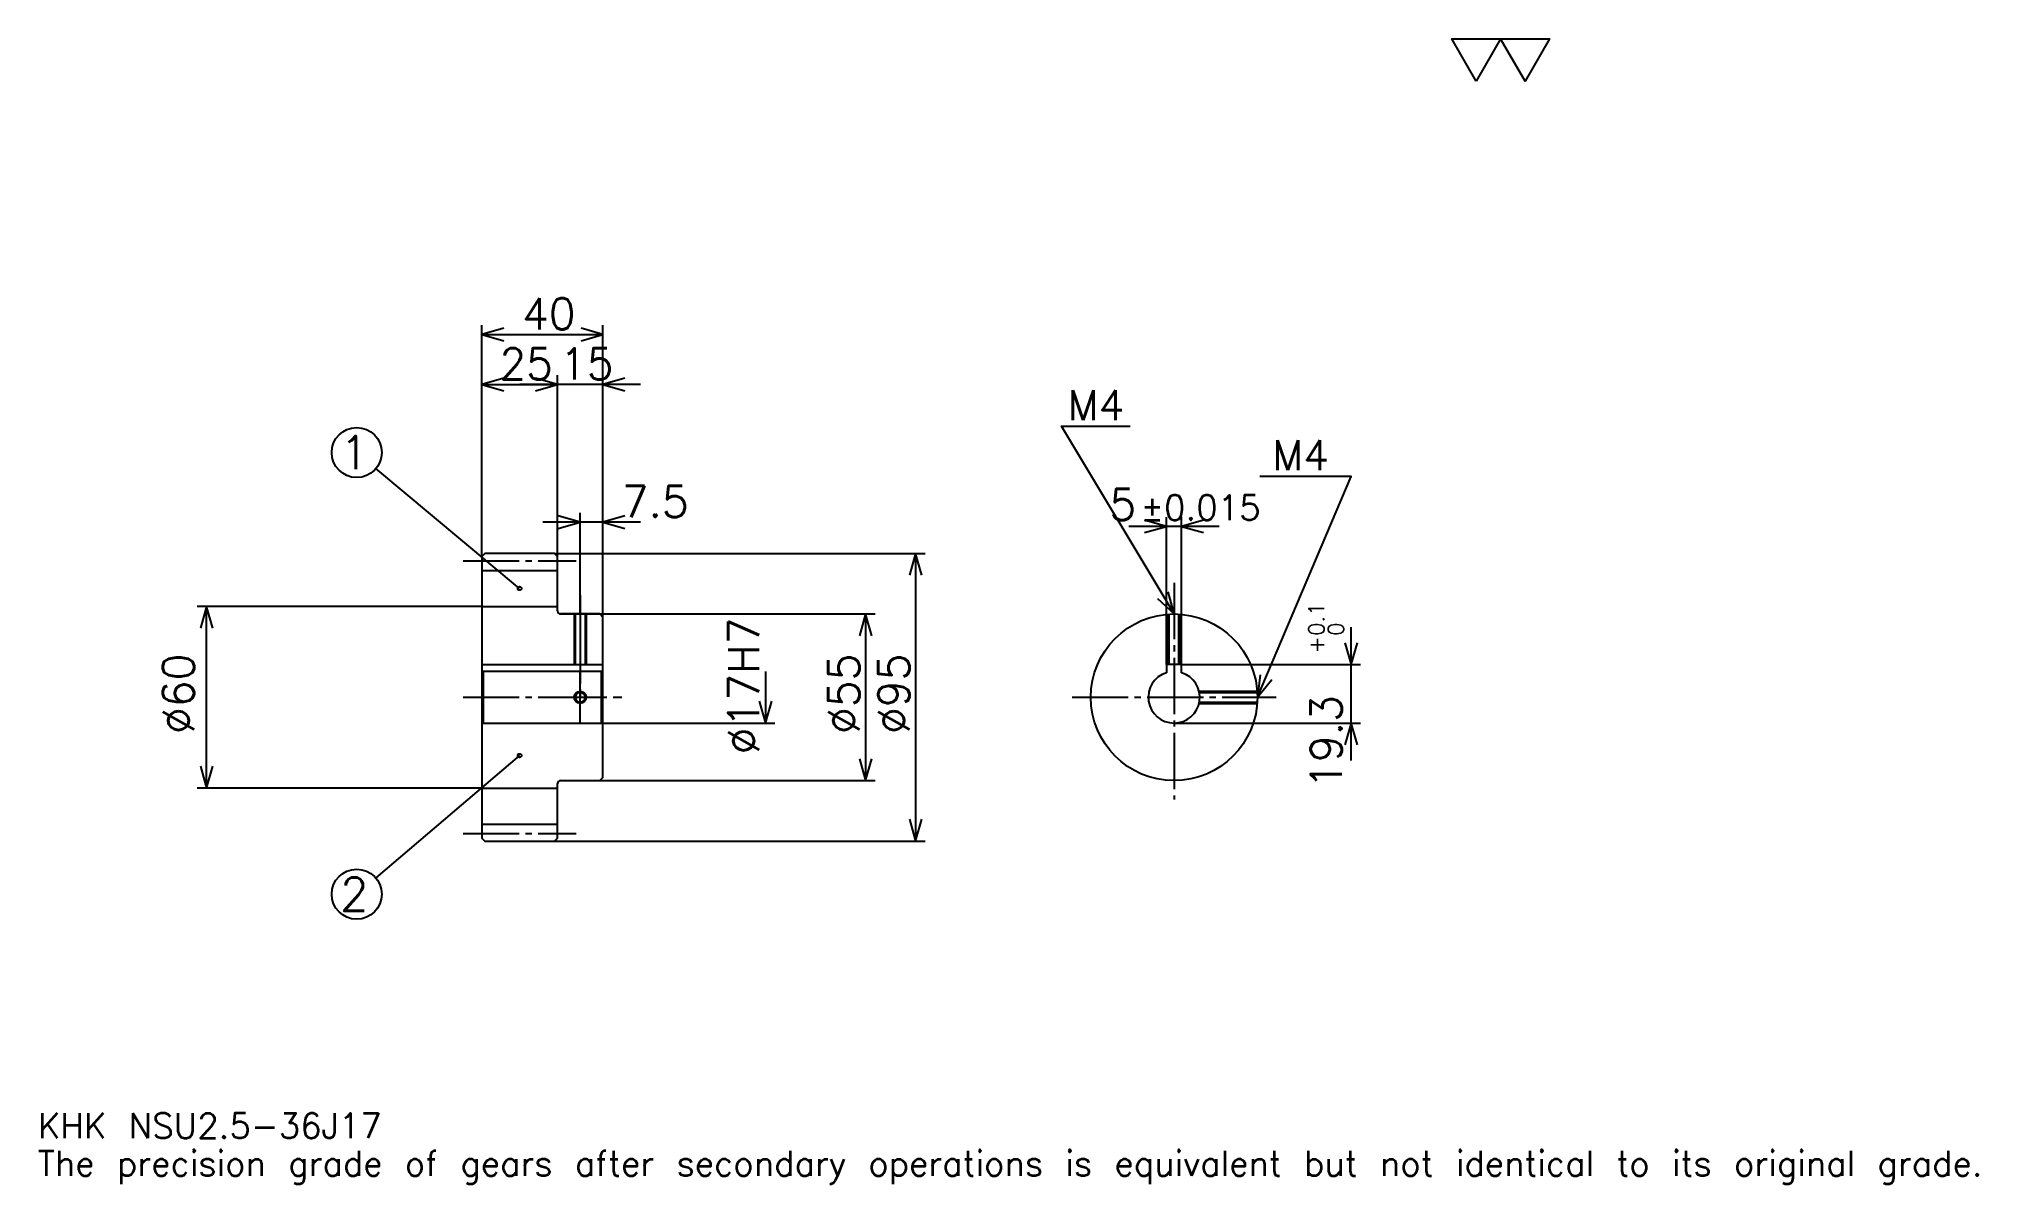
# Model space of a CAD drawing. Extents: x 21 to 661, y 8 to 386.
import ezdxf

# ---------------------------------------------------------------- set-up
doc = ezdxf.new("R2010")
doc.units = 0
doc.linetypes.add('DASHDOT', pattern=[24.782608, 18.586957, -2.065217, 2.065217, -2.065217])
doc.layers.get('0').update_dxf_attribs({"linetype": 'CONTINUOUS'})
doc.layers.add('DASHDOT', color=6, linetype='DASHDOT')
doc.styles.add('KANJI', font='TXT', dxfattribs={"bigfont": 'BIGFONT'})

msp = doc.modelspace()

# ---------------------------------------------------------------- linework, layer by layer
at = {"color": 5}
for p, q in [((167.282593, 215.815216), (167.282593, 291.195648)), ((207.282593, 215.815216), (207.282593, 291.195648)), ((167.282593, 288.097839), (207.282593, 288.097839)), ((167.282593, 271.57608), (192.282593, 271.57608)), ((219.673889, 271.57608), (179.891296, 271.57608)), ((192.282593, 215.815216), (192.282593, 274.673889)), ((179.782593, 204.252716), (132.322693, 243.82901)), ((219.673889, 226.141296), (187.391296, 226.141296)), ((199.782593, 215.815216), (199.782593, 229.239136)), ((410.760864, 224.728256), (380.978241, 224.728256)), ((393.369568, 179.115219), (393.369568, 227.82608)), ((398.369568, 179.115219), (398.369568, 227.82608)), ((167.282593, 214.815216), (167.282593, 215.815216)), ((191.282593, 215.815216), (207.282593, 215.815216)), ((192.282593, 214.815216), (192.282593, 215.815216)), ((199.782593, 195.815216), (199.782593, 215.815216)), ((199.782593, 195.815216), (199.782593, 215.815216)), ((207.282593, 215.815216), (313.641296, 215.815216)), ((207.282593, 194.815216), (207.282593, 215.815216)), ((310.543457, 215.815216), (310.543457, 120.815216)), ((167.282593, 198.315216), (73.315201, 198.315216)), ((76.413025, 138.315216), (76.413025, 198.315216)), ((193.282593, 195.815216), (207.282593, 195.815216)), ((207.282593, 195.815216), (297.119568, 195.815216)), ((294.021729, 195.815216), (294.021729, 140.815216)), ((454.347809, 147.42392), (454.347809, 191.506516)), ((260.978241, 176.815216), (260.978241, 159.815216)), ((398.369568, 179.115219), (457.445648, 179.115219)), ((207.282593, 159.815216), (264.07605, 159.815216)), ((395.869568, 159.815216), (457.445648, 159.815216)), ((179.782593, 149.065216), (132.271332, 108.662407)), ((167.282593, 138.315216), (73.315201, 138.315216)), ((193.282593, 140.815216), (207.282593, 140.815216)), ((207.282593, 140.815216), (297.119568, 140.815216)), ((191.282593, 120.815216), (207.282593, 120.815216)), ((207.282593, 120.815216), (313.641296, 120.815216))]:
    msp.add_line(p, q, dxfattribs=at)
at = {"color": 4}
for p, q in [((167.282593, 210.190216), (192.282593, 210.190216)), ((167.282593, 198.315216), (192.282593, 198.315216)), ((167.282593, 179.115219), (207.282593, 179.115219)), ((167.782593, 176.815216), (167.782593, 159.815216)), ((206.782593, 176.815216), (207.282593, 177.315216)), ((206.782593, 159.815216), (207.282593, 159.315216)), ((167.282593, 138.315216), (192.282593, 138.315216)), ((167.282593, 126.440216), (192.282593, 126.440216))]:
    msp.add_line(p, q, dxfattribs=at)
at = {"color": 7}
msp.add_lwpolyline([(495.652161, 371.739136), (487.597809, 385.700012), (519.815186, 385.700012), (511.760864, 371.739136), (503.706512, 385.700012), (495.652161, 371.739136)], dxfattribs=at)
at = {"color": 5}
for points in [[(174.510849, 290.163025), (167.282593, 288.097839), (174.510849, 286.032593)], [(200.054337, 286.032593), (207.282593, 288.097839), (200.054337, 290.163025)], [(174.510849, 273.641296), (167.282593, 271.57608), (174.510849, 269.510864)], [(185.054337, 269.510864), (192.282593, 271.57608), (185.054337, 273.641296)], [(185.054337, 269.510864), (192.282593, 271.57608), (185.054337, 273.641296)], [(214.510849, 273.641296), (207.282593, 271.57608), (214.510849, 269.510864)], [(395.869568, 195.815216), (358.695618, 257.771729), (381.413025, 257.771729)], [(423.369537, 168.315216), (454.347809, 241.25), (424.195648, 241.25)], [(192.554337, 224.07608), (199.782593, 226.141296), (192.554337, 228.206512)], [(214.510849, 228.206512), (207.282593, 226.141296), (214.510849, 224.07608)], [(386.141296, 222.66304), (393.369568, 224.728256), (386.141296, 226.793472)], [(405.597809, 226.793472), (398.369568, 224.728256), (405.597809, 222.66304)], [(312.608673, 208.58696), (310.543457, 215.815216), (308.478241, 208.58696)], [(390.37973, 200.950851), (395.869568, 195.815216), (393.92157, 203.075943)], [(78.478241, 191.08696), (76.413025, 198.315216), (74.347809, 191.08696)], [(296.086945, 188.58696), (294.021729, 195.815216), (291.956512, 188.58696)], [(452.282593, 186.343475), (454.347809, 179.115219), (456.413025, 186.343475)], [(424.294464, 175.775604), (423.369537, 168.315216), (428.096191, 174.160858)], [(258.913025, 167.043472), (260.978241, 159.815216), (263.043457, 167.043472)], [(456.413025, 152.58696), (454.347809, 159.815216), (452.282593, 152.58696)], [(291.956512, 148.043472), (294.021729, 140.815216), (296.086945, 148.043472)], [(74.347809, 145.543472), (76.413025, 138.315216), (78.478241, 145.543472)], [(308.478241, 128.043472), (310.543457, 120.815216), (312.608673, 128.043472)]]:
    msp.add_lwpolyline(points, dxfattribs=at)
at = {"color": 4}
for points in [[(192.282593, 196.815216), (192.282593, 214.815216), (191.282593, 215.815216), (168.282593, 215.815216), (167.282593, 214.815216), (167.282593, 159.315216)], [(193.282593, 140.815216), (206.282593, 140.815216), (207.282593, 141.815216), (207.282593, 194.815216), (206.282593, 195.815216), (193.282593, 195.815216)], [(197.782593, 195.815216), (197.782593, 179.115219)], [(198.162598, 195.815216), (198.162598, 179.115219)], [(201.402588, 195.815216), (201.402588, 179.115219)], [(201.782593, 195.815216), (201.782593, 179.115219)], [(393.869568, 179.115219), (393.869568, 195.742386)], [(394.249573, 179.115219), (394.249573, 195.767456)], [(397.489563, 179.115219), (397.489563, 195.767456)], [(397.869568, 179.115219), (397.869568, 195.742386)], [(167.282593, 159.315216), (167.782593, 159.815216), (206.782593, 159.815216), (206.782593, 176.815216), (167.782593, 176.815216), (167.282593, 177.315216)], [(398.369568, 176.439255), (398.369568, 179.115219), (393.369568, 179.115219), (393.369568, 176.439255)], [(404.13092, 170.315216), (423.296722, 170.315216)], [(404.213745, 169.935211), (423.321808, 169.935211)], [(404.213745, 166.695221), (423.321808, 166.695221)], [(404.13092, 166.315216), (423.296722, 166.315216)], [(167.282593, 159.315216), (167.282593, 121.815216), (168.282593, 120.815216), (191.282593, 120.815216), (192.282593, 121.815216), (192.282593, 139.815216)]]:
    msp.add_lwpolyline(points, dxfattribs=at)
at = {"color": 5}
for centre, radius in [((125.978241, 249.119568), 8.26087), ((179.782593, 204.252716), 0.619565), ((179.782593, 149.065216), 0.619565), ((125.978241, 103.310867), 8.26087)]:
    msp.add_circle(centre, radius, dxfattribs=at)
at = {"color": 4}
for centre, radius in [((395.869568, 168.315216), 27.5), ((199.782593, 168.315216), 1.62)]:
    msp.add_circle(centre, radius, dxfattribs=at)
at = {"color": 7}
msp.add_circle((199.782593, 168.315216), 2, dxfattribs=at)
at = {"color": 4}
for centre, radius, start, end in [((193.282593, 196.815216), 1, 180, 270), ((395.869568, 168.315216), 8.5, 107.104634835, 72.895365165), ((193.282593, 139.815216), 1, 90, 180)]:
    msp.add_arc(centre, radius, start, end, dxfattribs=at)
at = {"layer": 'DASHDOT', "color": 7}
for p, q in [((161.086945, 213.315216), (198.478241, 213.315216)), ((395.869568, 206.141296), (395.869568, 134.619568)), ((199.782593, 195.815216), (199.782593, 168.315216)), ((161.086945, 168.315216), (213.478241, 168.315216)), ((362.173889, 168.315216), (429.565216, 168.315216)), ((161.086945, 123.315216), (198.478241, 123.315216))]:
    msp.add_line(p, q, dxfattribs=at)
for points in [[(199.782593, 202.010864), (199.782593, 172.919556)], [(199.782593, 160.119568), (199.782593, 176.510864)], [(191.586945, 168.315216), (207.978241, 168.315216)]]:
    msp.add_lwpolyline(points, dxfattribs=at)

# ---------------------------------------------------------------- texts
at = {"color": 7, "style": 'KANJI'}
for s, height, p in [('40', 10.326087, (180.570633, 289.75)), ('25', 10.326087, (173.070633, 273.228271)), ('15', 10.326087, (193.070633, 273.228271)), ('M4', 9.913044, (360.760864, 259.836945)), ('1', 11.014493, (120.470993, 243.612305)), ('M4', 9.913044, (428.32608, 243.315216)), ('7.5', 10.326087, (213.478241, 227.793488)), ('5', 10.326087, (374.554474, 226.793472)), ('%%p0.015', 8.26087, (384.776001, 226.793472)), ('2', 11.014493, (120.470993, 97.803619)), ('KHK NSU2.5-36J17', 8.26087, (20.652174, 22.717392)), ('The precision grade of gears after secondary operations is equivalent but not identical to its original grade.', 8.26087, (20.652174, 10.326087))]:
    msp.add_text(s, height=height, dxfattribs=at).set_placement(p)
for s, height, p in [('%%c17H7', 10.326087, (258.913025, 149.470108)), ('0.1', 5.163043, (445.467377, 188.569839)), ('0', 5.163043, (451.869537, 188.569839)), ('+', 5.163043, (445.467377, 182.787231)), ('%%c60', 10.326087, (72.282593, 156.182068)), ('%%c55', 10.326087, (291.956512, 156.182068)), ('%%c95', 10.326087, (308.478241, 156.182068)), ('19.3', 10.326087, (451.249969, 138.091843))]:
    msp.add_text(s, height=height, rotation=90, dxfattribs=at).set_placement(p)

doc.saveas('drawing.dxf')
